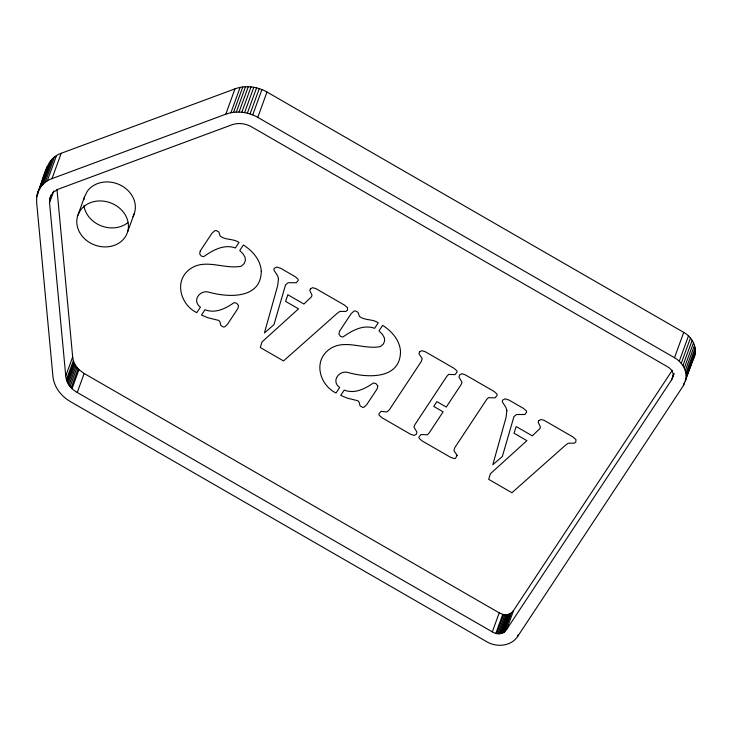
<?xml version="1.0" encoding="UTF-8"?>
<svg xmlns="http://www.w3.org/2000/svg" width="732" height="732" viewBox="0 0 732 732"><rect width="100%" height="100%" fill="white"/><g stroke="black" fill="none" stroke-linecap="round" stroke-linejoin="round"><path stroke-width="1.1" d="M36.682 196.945L36.6 201.895L52.924 376.239C53.93 386.981 61.159 396.232 70.299 401.548L486.798 641.754C496.497 647.527 510.863 646.466 517.551 636.611L683.359 385.709L694.741 355.697C697.386 346.501 691.722 336.848 683.725 332.374L266.997 92.031C257.417 86.522 245.467 85.022 234.999 88.846L61.195 153.29C45.009 158.725 44.012 179.029 37.863 192.196L36.682 196.945L38.604 191.665M673.943 373.979L671.637 379.807L506.654 629.465C503.744 634.461 496.781 634.882 492.307 631.862L77.244 392.48C71.141 389.113 66.246 383.083 65.752 375.946L49.529 202.636L49.593 199.086L51.13 194.868M37.863 192.196C40.47 185.891 45.521 180.914 51.972 178.626L225.785 114.183C236.244 110.358 248.194 111.859 257.774 117.367L674.501 357.71C682.499 362.184 688.162 371.838 685.518 381.033M46.061 170.803L47.077 166.859M673.019 376.806C674.062 372.634 671.107 368.589 667.511 366.75L251.991 127.094C245.815 123.406 238.019 122.409 231.248 125.035L58.478 189.103L53.143 192.278L49.593 199.086M37.14 194.529L46.363 169.193M39.372 189.551L41.294 184.272M42.447 181.106L45.906 171.608M41.55 185.855L50.773 160.518M43.252 184.025L52.475 158.688M45.164 182.378L54.388 157.041M47.269 180.923L56.492 155.587M51.972 178.626L61.195 153.29M49.529 202.636L53.756 191.025M77.647 215.821L80.227 210.523A26.251 22.527 20 0 1 123.772 212.646A26.251 22.527 20 0 1 107.101 246.849A26.251 22.527 20 0 1 77.647 215.821L84.555 196.816L87.135 191.519A26.251 22.527 20 0 1 121.457 185.663A26.251 22.527 20 0 1 132.94 216.635M65.752 375.946L72.669 356.942L56.977 189.295M66.447 379.698L73.365 360.693L72.669 356.942M66.859 380.969L73.776 361.965L73.365 360.693M67.481 382.443L74.399 363.438L73.776 361.965M68.232 383.87L75.149 364.865L74.399 363.438M69.101 385.261L76.018 366.256L75.149 364.865M70.089 386.588L77.006 367.583L76.018 366.256M127.569 232.026L134.487 213.021M71.196 387.85L78.114 368.846L77.006 367.583M72.029 388.665L78.946 369.669L78.114 368.846M77.244 392.48L84.162 373.476L78.946 369.669M225.785 114.183L234.999 88.846M230.9 112.737L240.123 87.401M233.572 112.307L242.795 86.971M236.299 112.078L245.522 86.742M239.053 112.051L248.276 86.715M241.835 112.225L251.058 86.888M244.607 112.6L253.83 87.264M247.352 113.176L256.575 87.84M250.06 113.945L259.284 88.609M252.714 114.906L261.937 89.569M257.774 117.367L266.997 92.031M492.307 631.862L499.224 612.858L84.162 373.476M495.839 633.4L502.756 614.395C506.727 615.566 511.394 614.139 513.571 610.461L672.26 370.328M496.662 633.601L503.579 614.596M497.925 633.766L504.842 614.761M499.187 633.784L506.105 614.779M500.423 633.647L507.34 614.642M501.612 633.372L508.53 614.368M502.738 632.96L509.655 613.956M503.781 632.411L510.698 613.407M504.403 631.963L511.32 612.958M506.654 629.465L513.571 610.461M517.551 636.611L518.32 634.498M674.501 357.71L683.725 332.374M671.637 379.807L673.943 373.476M679.259 361.233L688.483 335.897M681.245 363.347L690.468 338.01M682.938 365.643L692.161 340.307M684.292 368.095L693.515 342.759M685.298 370.648L694.522 345.312M685.93 373.265L695.153 347.929M686.177 375.891L695.4 350.555M683.359 385.709L684.512 382.543M685.664 379.377L695.263 353.163M693.012 359.439L694.741 355.697M499.224 612.858L502.756 614.395M127.798 222.693A26.251 22.527 20 0 1 101.217 225.859A26.251 22.527 20 0 1 83.896 205.665M83.896 199.69A26.251 22.527 20 0 1 84.555 196.816M261.269 271.087C261.214 299.159 228.439 297.595 209.27 292.278C200.056 289.167 191.436 300.834 200.431 307.111L196.762 312.656C181.188 305.116 173.996 282.534 188.408 270.309C203.716 257.142 224.111 269.852 241.24 266.192L244.113 263.657L245.385 260.565L245.129 257.472L243.28 254.178L239.757 250.472L243.399 244.973C252.494 250.82 260.565 259.823 261.269 271.087M400.505 351.442C400.45 379.524 367.684 377.959 348.514 372.634C339.3 369.523 330.681 381.198 339.675 387.466L336.006 393.011C320.433 385.471 313.241 362.889 327.652 350.665C342.96 337.498 363.356 350.216 380.484 346.556L383.358 344.013L384.629 340.92L384.373 337.836L382.516 334.542L379.002 330.837L382.635 325.328C391.739 331.184 399.809 340.179 400.505 351.442M278.489 278.892L277.666 285.681L264.417 332.969L273.96 324.679L285.553 284.84L288.124 282.717L296.414 282.708L298.281 280.329L297.988 279.112L295.234 276.687L280.585 268.241L276.723 267.043L274.125 268.379L273.914 270.017L277.584 275.735L278.489 278.892M506.873 410.689L506.05 417.487L492.801 464.765L502.344 456.475L513.937 416.636L516.508 414.522L524.798 414.504L526.665 412.125L526.372 410.917L523.618 408.493L508.969 400.038L505.107 398.839L502.509 400.175L502.298 401.822L505.968 407.541L506.873 410.689M238.541 305.537L237.982 308.373L227.46 324.303L224.779 326.856L223.379 327.021L220.826 325.511L219.984 321.988L218.786 320.433L207.97 317.761L201.483 315.044L204.987 309.737C215.51 313.836 225.776 308.447 234.13 302.627L236.683 303.231L238.541 305.537M377.785 385.892L377.227 388.738L366.705 404.659L364.014 407.212L362.624 407.385L360.071 405.867L359.229 402.353L358.03 400.788L347.215 398.117L340.719 395.399L344.232 390.092C354.755 394.191 365.021 388.802 373.375 382.982L375.928 383.586L377.785 385.892M200.266 250.948L199.671 253.775L201.327 256.09L203.716 256.639C212.728 250.234 224.029 243.847 235.375 247.947L239.016 242.448C233.417 238.422 225.447 240.325 220.195 236.088L218.831 232.035L216.26 230.534L214.732 230.736L211.868 233.38L200.266 250.948M339.511 331.303L338.916 334.131L340.572 336.455L342.96 336.995C351.973 330.59 363.273 324.203 374.619 328.302L378.261 322.803C372.652 318.786 364.692 320.68 359.439 316.444L358.076 312.39L355.505 310.899L353.977 311.091L351.113 313.735L339.511 331.303M419.5 351.872L418.997 353.849L422.172 358.68L421.239 361.535L389.314 409.847L386.999 411.906L380.951 411.421L378.865 413.955L379.185 415.236L381.958 417.734L410.67 434.305L414.156 435.449L416.426 434.158L416.975 432.173L413.919 427.012L414.916 424.624L446.831 376.312L448.67 374.409L454.984 374.647L457.097 372.057L456.85 370.831L454.197 368.425L425.484 351.854L421.852 350.665L419.5 351.872M457.061 455.341L455.56 458.259L454.224 458.571L450.573 457.326L421.852 440.755L419.162 438.331L418.896 437.105L421.01 434.506L427.378 434.781L429.217 432.877L443.116 411.832L433.719 406.406L436.876 401.63L446.273 407.056L461.004 384.757L462.048 382.305L458.982 377.035L459.54 375.049L461.819 373.713L465.268 374.821L494.091 391.455L496.918 393.962L497.202 395.234L495.042 397.851L488.454 397.65L486.606 399.535L454.819 447.645L453.886 450.509L457.061 455.341M310.322 288.93L309.828 290.641L312.015 295.042L311.521 296.753L303.926 304.036L287.841 294.758L285.599 301.392L298.519 308.849L261.983 341.963L260.299 347.526L283.531 360.931L337.031 313.479L339.822 311.42L345.897 311.393L347.425 310.277L347.544 307.751L344.589 305.171L315.821 288.573L312.591 287.676L310.322 288.93M538.706 420.735L538.212 422.446L540.399 426.838L539.905 428.559L532.31 435.842L516.216 426.555L513.983 433.198L526.894 440.646L490.367 473.76L488.683 479.323L511.915 492.737L565.415 445.276L568.206 443.226L574.272 443.189L575.809 442.082L575.928 439.548L572.973 436.977L544.196 420.369L540.966 419.473L538.706 420.735"/></g></svg>
